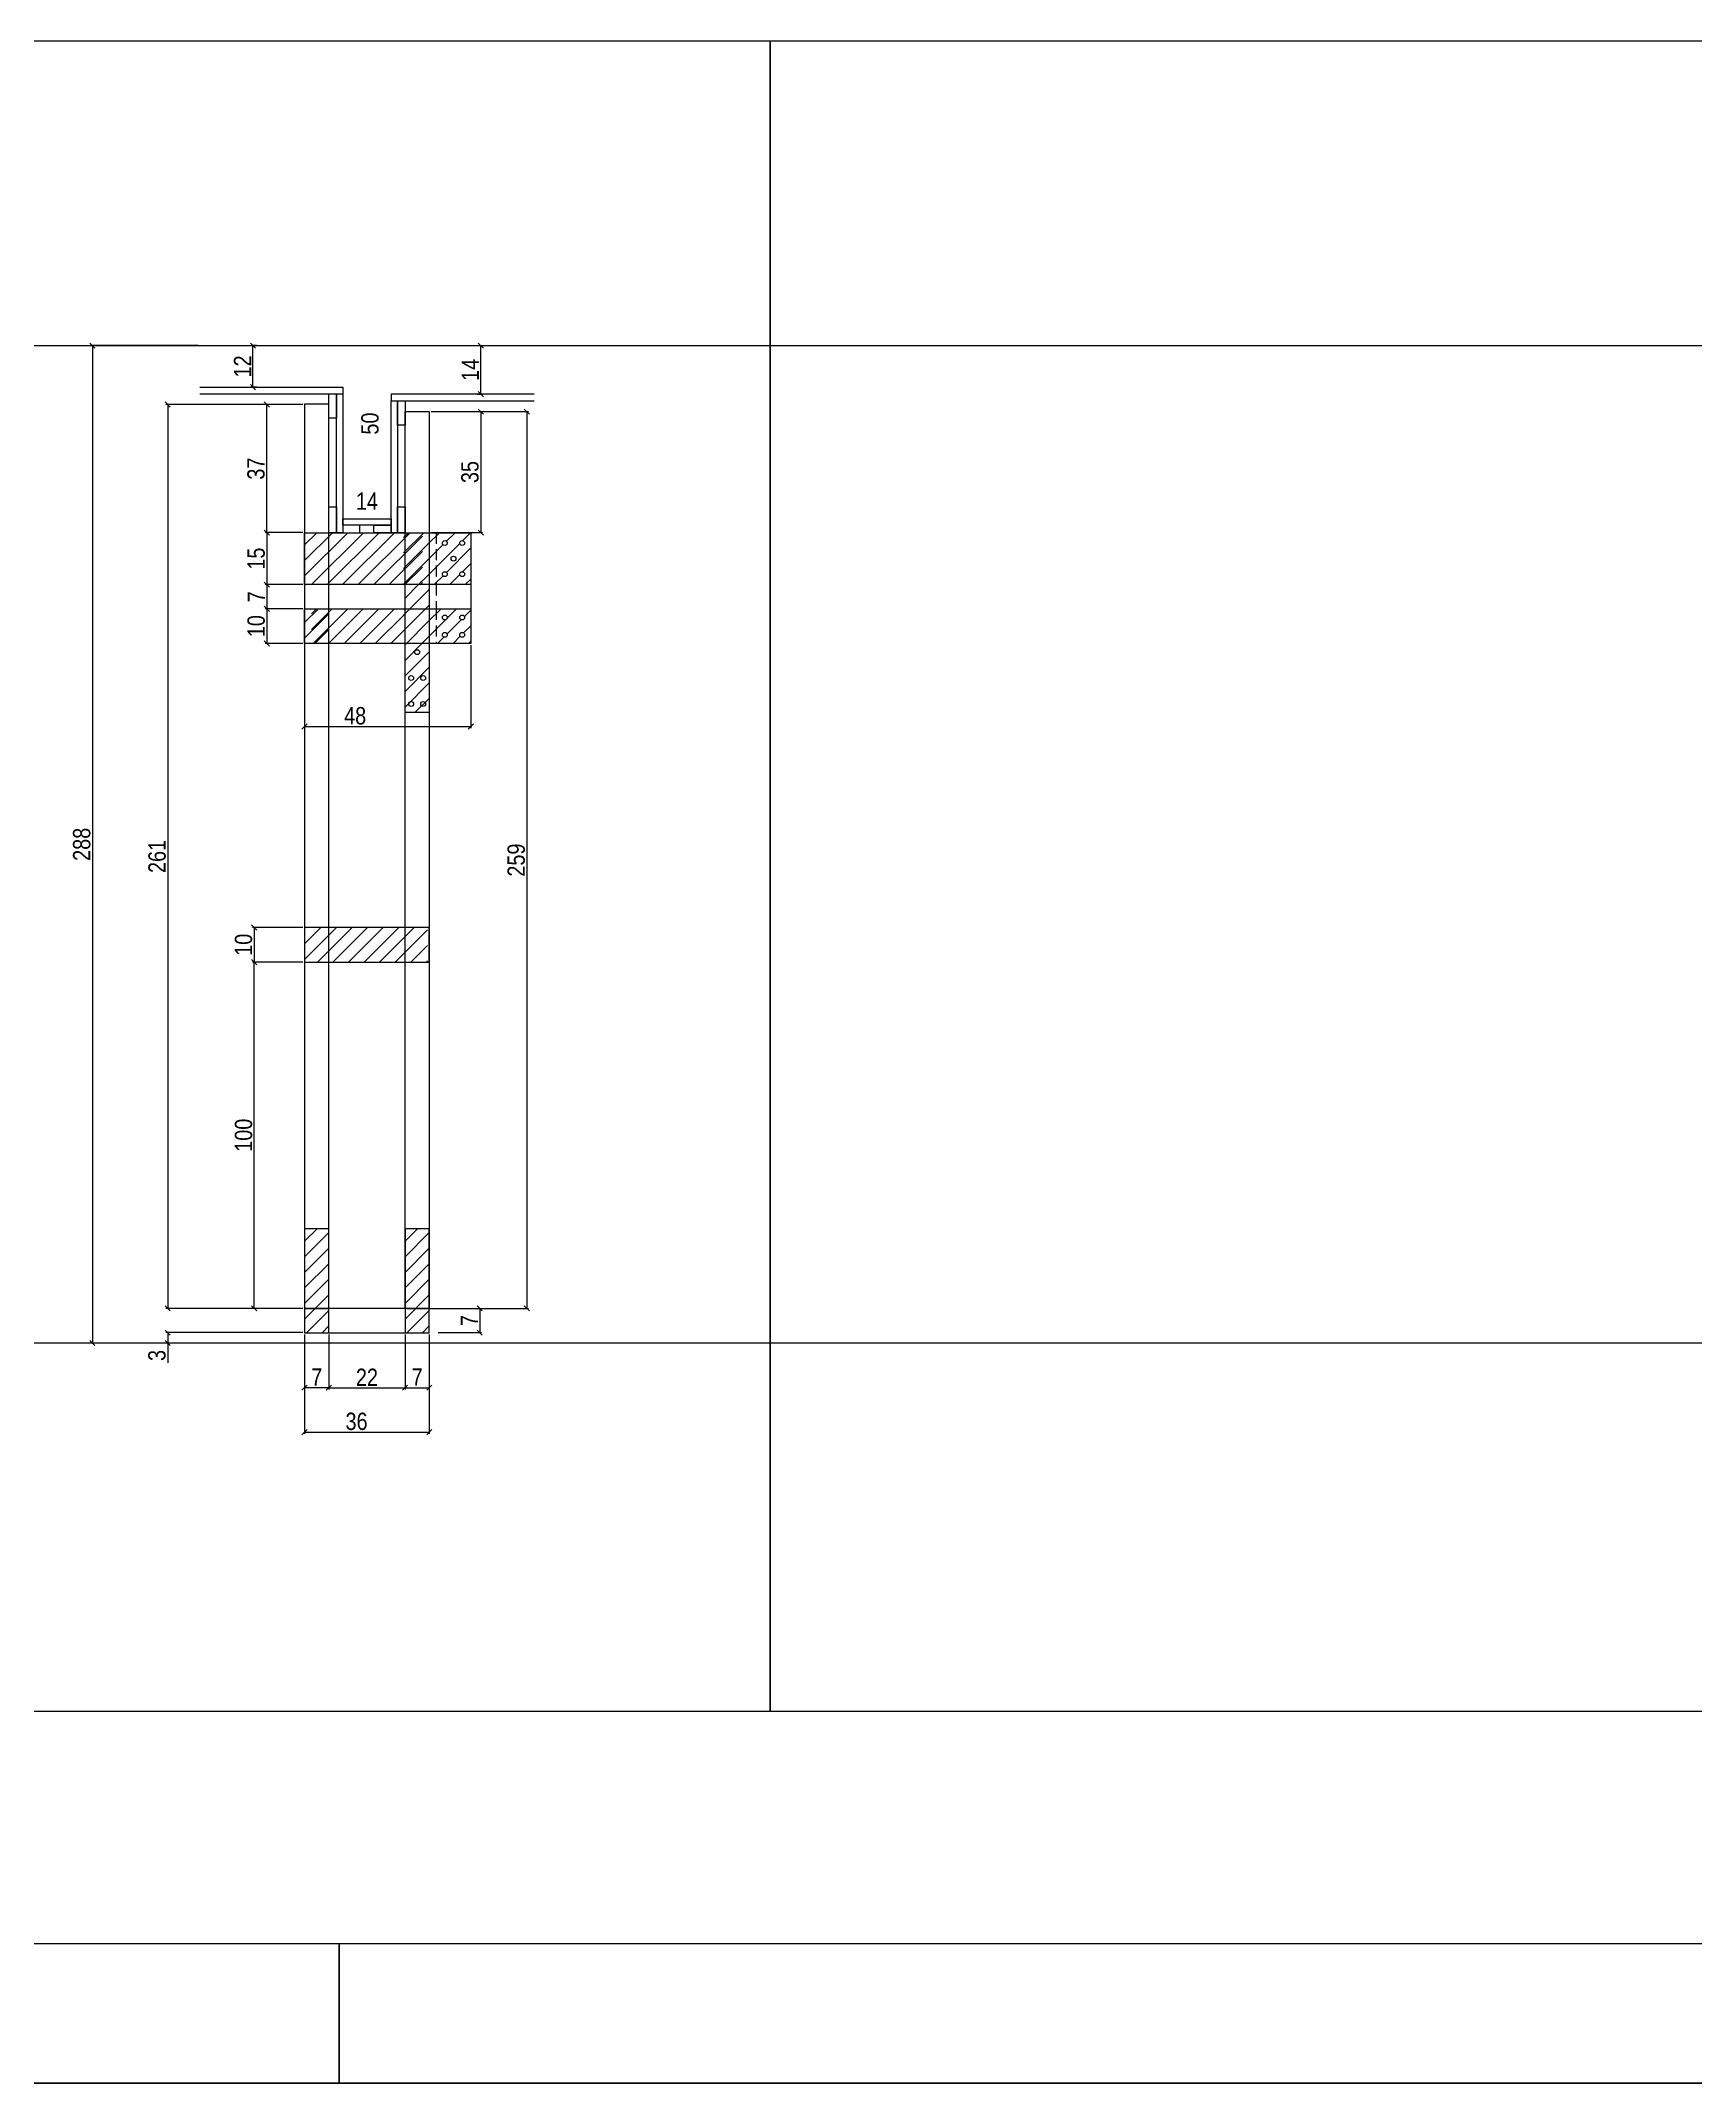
# Model space of a CAD drawing. Extents: x 17311 to 161354, y 153625 to 213544.
# Drawn here: x 19826 to 20781, y 205100 to 206280 of the extents above; entities that cross this region are included whole.
import ezdxf

# ---------------------------------------------------------------- set-up
doc = ezdxf.new("R2010")
doc.units = 0
doc.linetypes.add('DASHED2', pattern=[9.525, 6.35, -3.175])
doc.layers.get('0').update_dxf_attribs({"linetype": 'CONTINUOUS'})
doc.layers.get('DEFPOINTS').update_dxf_attribs({"linetype": 'CONTINUOUS'})
for name, color, linetype in [('8', 111, 'CONTINUOUS'), ('COTA', 241, 'CONTINUOUS'), ('detalhes', 4, 'CONTINUOUS'), ('Painéis', 200, 'CONTINUOUS'), ('SARR_2.2x10', 60, 'CONTINUOUS'), ('SARR_7x7', 40, 'CONTINUOUS'), ('TIRAS REESCORAMENTO', 252, 'CONTINUOUS'), ('VIGAS', 3, 'CONTINUOUS')]:
    doc.layers.add(name, color=color, linetype=linetype)
doc.layers.add('FOLHA', color=255, linetype='CONTINUOUS', lineweight=40)
doc.styles.add('COTA TECNICA 2X', font='techl___.ttf', dxfattribs={"height": 10})
doc.dimstyles.new('SECAO', dxfattribs={"dimscale": 0.333333, "dimtxt": 5, "dimasz": 9, "dimexe": 3, "dimexo": 3, "dimgap": 3, "dimtad": 1, "dimdec": 1, "dimlfac": 0.5, "dimzin": 12, "dimdsep": 46, "dimtxsty": 'COTA TECNICA 2X', "dimblk1": 'OBLIQUE', "dimblk2": 'OBLIQUE', "dimsah": 1, "dimcen": 0.9, "dimclrd": 4, "dimclre": 4, "dimclrt": 240, "dimadec": 1, "dimazin": 3, "dimtfac": 1, "dimtdec": 1, "dimtmove": 0, "dimatfit": 3, "dimfxl": 1, "dimtolj": 1, "dimtzin": 12, "dimarcsym": 0})
pattern_1 = [(45, (-6159.104, 8454.976), (-4.49012806, 4.49012806), [])]
pattern_2 = [(45, (-6149.104, 8454.976), (-4.49012806, 4.49012806), [])]

# ---------------------------------------------------------------- blocks, each defined once
blk = doc.blocks.new('_Oblique')
at = {"color": 0, "linetype": 'ByBlock', "lineweight": -2}
blk.add_line((-0.5, -0.5), (0.5, 0.5), dxfattribs=at)
blk = doc.blocks.new('*D3521')
at = {"layer": 'DEFPOINTS', "color": 0, "transparency": 16777216}
for p in [(19978.5, 206069.8), (19899.5, 205547.8), (19978.5, 205547.8)]:
    blk.add_point(p, dxfattribs=at)
at = {"layer": 'detalhes', "color": 4, "lineweight": -2, "transparency": 16777216}
for p, q in [((19977.5, 206069.8), (19898.5, 206069.8)), ((19899.5, 206069.8), (19899.5, 205547.8)), ((19977.5, 205547.8), (19898.5, 205547.8))]:
    blk.add_line(p, q, dxfattribs=at)
at = {"layer": 'detalhes', "color": 4, "lineweight": -2, "transparency": 16777216, "xscale": 3, "yscale": 3, "zscale": 3}
for p, rotation in [((19899.5, 206069.8), 90), ((19899.5, 205547.8), 270)]:
    blk.add_blockref('_Oblique', p, dxfattribs=dict(at, rotation=rotation))
at = {"layer": 'detalhes', "color": 240, "transparency": 16777216, "insert": (19893.4, 205808.8), "char_height": 10, "attachment_point": 5, "rotation": 90, "style": 'COTA TECNICA 2X'}
blk.add_mtext('\\A1;261', dxfattribs=at)
blk = doc.blocks.new('*D3522')
at = {"layer": 'DEFPOINTS', "color": 0, "transparency": 16777216}
for p in [(19978.5, 205533.8), (20050.5, 205533.8), (20050.5, 205476.3)]:
    blk.add_point(p, dxfattribs=at)
at = {"layer": 'detalhes', "color": 4, "lineweight": -2, "transparency": 16777216}
for p, q in [((19978.5, 205532.8), (19978.5, 205475.3)), ((20050.5, 205532.8), (20050.5, 205475.3)), ((19978.5, 205476.3), (20050.5, 205476.3))]:
    blk.add_line(p, q, dxfattribs=at)
at = {"layer": 'detalhes', "color": 4, "lineweight": -2, "transparency": 16777216, "xscale": 3, "yscale": 3, "zscale": 3, "rotation": 180}
blk.add_blockref('_Oblique', (19978.5, 205476.3), dxfattribs=at)
at = {"layer": 'detalhes', "color": 4, "lineweight": -2, "transparency": 16777216, "xscale": 3, "yscale": 3, "zscale": 3}
blk.add_blockref('_Oblique', (20050.5, 205476.3), dxfattribs=at)
at = {"layer": 'detalhes', "color": 240, "transparency": 16777216, "insert": (20008.5, 205482.5), "char_height": 10, "attachment_point": 5, "style": 'COTA TECNICA 2X'}
blk.add_mtext('\\A1;36', dxfattribs=at)
blk = doc.blocks.new('*D3523')
at = {"layer": 'DEFPOINTS', "color": 0, "transparency": 16777216}
for p in [(19992.5, 205533.8), (20036.5, 205533.8), (20036.5, 205502)]:
    blk.add_point(p, dxfattribs=at)
at = {"layer": 'detalhes', "color": 4, "lineweight": -2, "transparency": 16777216}
for p, q in [((19992.5, 205532.8), (19992.5, 205501)), ((20036.5, 205532.8), (20036.5, 205501)), ((19992.5, 205502), (20036.5, 205502))]:
    blk.add_line(p, q, dxfattribs=at)
at = {"layer": 'detalhes', "color": 4, "lineweight": -2, "transparency": 16777216, "xscale": 3, "yscale": 3, "zscale": 3, "rotation": 180}
blk.add_blockref('_Oblique', (19992.5, 205502), dxfattribs=at)
at = {"layer": 'detalhes', "color": 4, "lineweight": -2, "transparency": 16777216, "xscale": 3, "yscale": 3, "zscale": 3}
blk.add_blockref('_Oblique', (20036.5, 205502), dxfattribs=at)
at = {"layer": 'detalhes', "color": 240, "transparency": 16777216, "insert": (20014.5, 205508), "char_height": 10, "attachment_point": 5, "style": 'COTA TECNICA 2X'}
blk.add_mtext('\\A1;22', dxfattribs=at)
blk = doc.blocks.new('*D3524')
at = {"layer": 'DEFPOINTS', "color": 0, "transparency": 16777216}
for p in [(20036.5, 205502), (20050.5, 205502), (20050.5, 205502)]:
    blk.add_point(p, dxfattribs=at)
at = {"layer": 'detalhes', "color": 4, "lineweight": -2, "transparency": 16777216}
blk.add_line((20036.5, 205502), (20050.5, 205502), dxfattribs=at)
at = {"layer": 'detalhes', "color": 4, "lineweight": -2, "transparency": 16777216, "xscale": 3, "yscale": 3, "zscale": 3, "rotation": 180}
blk.add_blockref('_Oblique', (20036.5, 205502), dxfattribs=at)
at = {"layer": 'detalhes', "color": 4, "lineweight": -2, "transparency": 16777216, "xscale": 3, "yscale": 3, "zscale": 3}
blk.add_blockref('_Oblique', (20050.5, 205502), dxfattribs=at)
at = {"layer": 'detalhes', "color": 240, "transparency": 16777216, "insert": (20043.5, 205508.1), "char_height": 10, "attachment_point": 5, "style": 'COTA TECNICA 2X'}
blk.add_mtext('\\A1;7', dxfattribs=at)
blk = doc.blocks.new('*D3525')
at = {"layer": 'DEFPOINTS', "color": 0, "transparency": 16777216}
for p in [(19978.5, 205502), (19978.5, 205502), (19992.5, 205502)]:
    blk.add_point(p, dxfattribs=at)
at = {"layer": 'detalhes', "color": 4, "lineweight": -2, "transparency": 16777216}
blk.add_line((19992.5, 205502), (19978.5, 205502), dxfattribs=at)
at = {"layer": 'detalhes', "color": 4, "lineweight": -2, "transparency": 16777216, "xscale": 3, "yscale": 3, "zscale": 3, "rotation": 180}
blk.add_blockref('_Oblique', (19978.5, 205502), dxfattribs=at)
at = {"layer": 'detalhes', "color": 4, "lineweight": -2, "transparency": 16777216, "xscale": 3, "yscale": 3, "zscale": 3}
blk.add_blockref('_Oblique', (19992.5, 205502), dxfattribs=at)
at = {"layer": 'detalhes', "color": 240, "transparency": 16777216, "insert": (19985.5, 205508.1), "char_height": 10, "attachment_point": 5, "style": 'COTA TECNICA 2X'}
blk.add_mtext('\\A1;7', dxfattribs=at)
blk = doc.blocks.new('*D3526')
at = {"layer": 'DEFPOINTS', "color": 0, "transparency": 16777216}
for p in [(19978.5, 205767.8), (19949.4, 205747.8), (19978.5, 205747.8)]:
    blk.add_point(p, dxfattribs=at)
at = {"layer": 'detalhes', "color": 4, "lineweight": -2, "transparency": 16777216}
for p, q in [((19977.5, 205767.8), (19948.4, 205767.8)), ((19949.4, 205767.8), (19949.4, 205747.8)), ((19977.5, 205747.8), (19948.4, 205747.8))]:
    blk.add_line(p, q, dxfattribs=at)
at = {"layer": 'detalhes', "color": 4, "lineweight": -2, "transparency": 16777216, "xscale": 3, "yscale": 3, "zscale": 3}
for p, rotation in [((19949.4, 205767.8), 90), ((19949.4, 205747.8), 270)]:
    blk.add_blockref('_Oblique', p, dxfattribs=dict(at, rotation=rotation))
at = {"layer": 'detalhes', "color": 240, "transparency": 16777216, "insert": (19943.3, 205757.8), "char_height": 10, "attachment_point": 5, "rotation": 90, "style": 'COTA TECNICA 2X'}
blk.add_mtext('\\A1;10', dxfattribs=at)
blk = doc.blocks.new('*D3527')
at = {"layer": 'DEFPOINTS', "color": 0, "transparency": 16777216}
for p in [(19956.7, 206069.8), (19978.5, 206069.8), (19978.5, 205995.8)]:
    blk.add_point(p, dxfattribs=at)
at = {"layer": 'detalhes', "color": 4, "lineweight": -2, "transparency": 16777216}
for p, q in [((19977.5, 206069.8), (19955.7, 206069.8)), ((19956.7, 205995.8), (19956.7, 206069.8)), ((19977.5, 205995.8), (19955.7, 205995.8))]:
    blk.add_line(p, q, dxfattribs=at)
at = {"layer": 'detalhes', "color": 4, "lineweight": -2, "transparency": 16777216, "xscale": 3, "yscale": 3, "zscale": 3}
for p, rotation in [((19956.7, 206069.8), 90), ((19956.7, 205995.8), 270)]:
    blk.add_blockref('_Oblique', p, dxfattribs=dict(at, rotation=rotation))
at = {"layer": 'detalhes', "color": 240, "transparency": 16777216, "insert": (19950.5, 206032.8), "char_height": 10, "attachment_point": 5, "rotation": 90, "style": 'COTA TECNICA 2X'}
blk.add_mtext('\\A1;37', dxfattribs=at)
blk = doc.blocks.new('*D3528')
at = {"layer": 'DEFPOINTS', "color": 0, "transparency": 16777216}
for p in [(20050.5, 206065.7), (20050.5, 205995.8), (20080.3, 205995.8)]:
    blk.add_point(p, dxfattribs=at)
at = {"layer": 'detalhes', "color": 4, "lineweight": -2, "transparency": 16777216}
for p, q in [((20051.5, 206065.7), (20081.3, 206065.7)), ((20080.3, 206065.7), (20080.3, 205995.8)), ((20051.5, 205995.8), (20081.3, 205995.8))]:
    blk.add_line(p, q, dxfattribs=at)
at = {"layer": 'detalhes', "color": 4, "lineweight": -2, "transparency": 16777216, "xscale": 3, "yscale": 3, "zscale": 3}
for p, rotation in [((20080.3, 206065.7), 90), ((20080.3, 205995.8), 270)]:
    blk.add_blockref('_Oblique', p, dxfattribs=dict(at, rotation=rotation))
at = {"layer": 'detalhes', "color": 240, "transparency": 16777216, "insert": (20074, 206030.8), "char_height": 10, "attachment_point": 5, "rotation": 90, "style": 'COTA TECNICA 2X'}
blk.add_mtext('\\A1;35', dxfattribs=at)
blk = doc.blocks.new('*D3529')
at = {"layer": 'DEFPOINTS', "color": 0, "transparency": 16777216}
for p in [(19918, 206103.8), (19856, 205527.8), (19978.5, 205527.8)]:
    blk.add_point(p, dxfattribs=at)
at = {"layer": 'detalhes', "color": 4, "lineweight": -2, "transparency": 16777216}
for p, q in [((19917, 206103.8), (19855, 206103.8)), ((19856, 206103.8), (19856, 205527.8)), ((19977.5, 205527.8), (19855, 205527.8))]:
    blk.add_line(p, q, dxfattribs=at)
at = {"layer": 'detalhes', "color": 4, "lineweight": -2, "transparency": 16777216, "xscale": 3, "yscale": 3, "zscale": 3}
for p, rotation in [((19856, 206103.8), 90), ((19856, 205527.8), 270)]:
    blk.add_blockref('_Oblique', p, dxfattribs=dict(at, rotation=rotation))
at = {"layer": 'detalhes', "color": 240, "transparency": 16777216, "insert": (19849.9, 205815.8), "char_height": 10, "attachment_point": 5, "rotation": 90, "style": 'COTA TECNICA 2X'}
blk.add_mtext('\\A1;288', dxfattribs=at)
blk = doc.blocks.new('*D3530')
at = {"layer": 'DEFPOINTS', "color": 0, "transparency": 16777216}
for p in [(19899.5, 205527.8), (19978.5, 205533.8), (19978.5, 205527.8)]:
    blk.add_point(p, dxfattribs=at)
at = {"layer": 'detalhes', "color": 4, "lineweight": -2, "transparency": 16777216}
for p, q in [((19977.5, 205533.8), (19898.5, 205533.8)), ((19977.5, 205527.8), (19898.5, 205527.8)), ((19899.5, 205533.8), (19899.5, 205527.8)), ((19899.5, 205527.8), (19899.5, 205516.4))]:
    blk.add_line(p, q, dxfattribs=at)
at = {"layer": 'detalhes', "color": 4, "lineweight": -2, "transparency": 16777216, "xscale": 3, "yscale": 3, "zscale": 3}
for p, rotation in [((19899.5, 205533.8), 90), ((19899.5, 205527.8), 270)]:
    blk.add_blockref('_Oblique', p, dxfattribs=dict(at, rotation=rotation))
at = {"layer": 'detalhes', "color": 240, "transparency": 16777216, "insert": (19893.3, 205520.6), "char_height": 10, "attachment_point": 5, "rotation": 90, "style": 'COTA TECNICA 2X'}
blk.add_mtext('\\A1;3', dxfattribs=at)
blk = doc.blocks.new('*D3531')
at = {"layer": 'DEFPOINTS', "color": 0, "transparency": 16777216}
for p in [(20015.5, 206103.8), (20022.4, 206103.8), (20015.5, 206003.8)]:
    blk.add_point(p, dxfattribs=at)
at = {"layer": 'detalhes', "color": 240, "transparency": 16777216, "insert": (20016.3, 206058.8), "char_height": 10, "attachment_point": 5, "rotation": 90, "style": 'COTA TECNICA 2X'}
blk.add_mtext('\\A1;50', dxfattribs=at)
blk = doc.blocks.new('*D3532')
at = {"layer": 'DEFPOINTS', "color": 0, "transparency": 16777216}
for p in [(20000.5, 206007.9), (20028.5, 206007.9), (20028.5, 206007.9)]:
    blk.add_point(p, dxfattribs=at)
at = {"layer": 'detalhes', "color": 240, "transparency": 16777216, "insert": (20014.5, 206014), "char_height": 10, "attachment_point": 5, "style": 'COTA TECNICA 2X'}
blk.add_mtext('\\A1;14', dxfattribs=at)
blk = doc.blocks.new('*D3533')
at = {"layer": 'DEFPOINTS', "color": 0, "transparency": 16777216}
for p in [(19949.4, 205747.8), (19978.5, 205747.8), (19977.5, 205547.8)]:
    blk.add_point(p, dxfattribs=at)
at = {"layer": 'detalhes', "color": 4, "lineweight": -2, "transparency": 16777216}
for p, q in [((19977.5, 205747.8), (19948.4, 205747.8)), ((19949.4, 205547.8), (19949.4, 205747.8)), ((19976.5, 205547.8), (19948.4, 205547.8))]:
    blk.add_line(p, q, dxfattribs=at)
at = {"layer": 'detalhes', "color": 4, "lineweight": -2, "transparency": 16777216, "xscale": 3, "yscale": 3, "zscale": 3}
for p, rotation in [((19949.4, 205747.8), 90), ((19949.4, 205547.8), 270)]:
    blk.add_blockref('_Oblique', p, dxfattribs=dict(at, rotation=rotation))
at = {"layer": 'detalhes', "color": 240, "transparency": 16777216, "insert": (19943.3, 205647.8), "char_height": 10, "attachment_point": 5, "rotation": 90, "style": 'COTA TECNICA 2X'}
blk.add_mtext('\\A1;100', dxfattribs=at)
blk = doc.blocks.new('*D3534')
at = {"layer": 'DEFPOINTS', "color": 0, "transparency": 16777216}
for p in [(19978.5, 205955.8), (20074.5, 205931.8), (20074.5, 205883.9)]:
    blk.add_point(p, dxfattribs=at)
at = {"layer": 'detalhes', "color": 4, "lineweight": -2, "transparency": 16777216}
for p, q in [((19978.5, 205954.8), (19978.5, 205882.9)), ((20074.5, 205930.8), (20074.5, 205882.9)), ((19978.5, 205883.9), (20074.5, 205883.9))]:
    blk.add_line(p, q, dxfattribs=at)
at = {"layer": 'detalhes', "color": 4, "lineweight": -2, "transparency": 16777216, "xscale": 3, "yscale": 3, "zscale": 3, "rotation": 180}
blk.add_blockref('_Oblique', (19978.5, 205883.9), dxfattribs=at)
at = {"layer": 'detalhes', "color": 4, "lineweight": -2, "transparency": 16777216, "xscale": 3, "yscale": 3, "zscale": 3}
blk.add_blockref('_Oblique', (20074.5, 205883.9), dxfattribs=at)
at = {"layer": 'detalhes', "color": 240, "transparency": 16777216, "insert": (20007.7, 205890), "char_height": 10, "attachment_point": 5, "style": 'COTA TECNICA 2X'}
blk.add_mtext('\\A1;48', dxfattribs=at)
blk = doc.blocks.new('*D3535')
at = {"layer": 'DEFPOINTS', "color": 0, "transparency": 16777216}
for p in [(20077.1, 206103.8), (20080.3, 206103.8), (20077.1, 206075.8)]:
    blk.add_point(p, dxfattribs=at)
at = {"layer": 'detalhes', "color": 4, "lineweight": -2, "transparency": 16777216}
for p, q in [((20078.1, 206103.8), (20081.3, 206103.8)), ((20080.3, 206075.8), (20080.3, 206103.8)), ((20078.1, 206075.8), (20081.3, 206075.8))]:
    blk.add_line(p, q, dxfattribs=at)
at = {"layer": 'detalhes', "color": 4, "lineweight": -2, "transparency": 16777216, "xscale": 3, "yscale": 3, "zscale": 3}
for p, rotation in [((20080.3, 206103.8), 90), ((20080.3, 206075.8), 270)]:
    blk.add_blockref('_Oblique', p, dxfattribs=dict(at, rotation=rotation))
at = {"layer": 'detalhes', "color": 240, "transparency": 16777216, "insert": (20074.2, 206089.8), "char_height": 10, "attachment_point": 5, "rotation": 90, "style": 'COTA TECNICA 2X'}
blk.add_mtext('\\A1;14', dxfattribs=at)
blk = doc.blocks.new('*D3536')
at = {"layer": 'DEFPOINTS', "color": 0, "transparency": 16777216}
for p in [(20051.5, 206065.7), (20051.5, 205547.8), (20106.8, 205547.8)]:
    blk.add_point(p, dxfattribs=at)
at = {"layer": 'detalhes', "color": 4, "lineweight": -2, "transparency": 16777216}
for p, q in [((20052.5, 206065.7), (20107.8, 206065.7)), ((20106.8, 206065.7), (20106.8, 205547.8)), ((20052.5, 205547.8), (20107.8, 205547.8))]:
    blk.add_line(p, q, dxfattribs=at)
at = {"layer": 'detalhes', "color": 4, "lineweight": -2, "transparency": 16777216, "xscale": 3, "yscale": 3, "zscale": 3}
for p, rotation in [((20106.8, 206065.7), 90), ((20106.8, 205547.8), 270)]:
    blk.add_blockref('_Oblique', p, dxfattribs=dict(at, rotation=rotation))
at = {"layer": 'detalhes', "color": 240, "transparency": 16777216, "insert": (20100.7, 205806.7), "char_height": 10, "attachment_point": 5, "rotation": 90, "style": 'COTA TECNICA 2X'}
blk.add_mtext('\\A1;259', dxfattribs=at)
blk = doc.blocks.new('*D3537')
at = {"layer": 'DEFPOINTS', "color": 0, "transparency": 16777216}
for p in [(20036.5, 205547.8), (20054.6, 205533.8), (20079.6, 205533.8)]:
    blk.add_point(p, dxfattribs=at)
at = {"layer": 'detalhes', "color": 4, "lineweight": -2, "transparency": 16777216}
for p, q in [((20037.5, 205547.8), (20080.6, 205547.8)), ((20079.6, 205547.8), (20079.6, 205533.8)), ((20055.6, 205533.8), (20080.6, 205533.8))]:
    blk.add_line(p, q, dxfattribs=at)
at = {"layer": 'detalhes', "color": 4, "lineweight": -2, "transparency": 16777216, "xscale": 3, "yscale": 3, "zscale": 3}
for p, rotation in [((20079.6, 205547.8), 90), ((20079.6, 205533.8), 270)]:
    blk.add_blockref('_Oblique', p, dxfattribs=dict(at, rotation=rotation))
at = {"layer": 'detalhes', "color": 240, "transparency": 16777216, "insert": (20073.6, 205540.8), "char_height": 10, "attachment_point": 5, "rotation": 90, "style": 'COTA TECNICA 2X'}
blk.add_mtext('\\A1;7', dxfattribs=at)
blk = doc.blocks.new('*D3538')
at = {"layer": 'DEFPOINTS', "color": 0, "transparency": 16777216}
for p in [(19978.5, 205995.8), (19956.7, 205965.8), (19978.5, 205965.8)]:
    blk.add_point(p, dxfattribs=at)
at = {"layer": 'detalhes', "color": 4, "lineweight": -2, "transparency": 16777216}
for p, q in [((19977.5, 205995.8), (19955.7, 205995.8)), ((19956.7, 205995.8), (19956.7, 205965.8)), ((19977.5, 205965.8), (19955.7, 205965.8))]:
    blk.add_line(p, q, dxfattribs=at)
at = {"layer": 'detalhes', "color": 4, "lineweight": -2, "transparency": 16777216, "xscale": 3, "yscale": 3, "zscale": 3}
for p, rotation in [((19956.7, 205995.8), 90), ((19956.7, 205965.8), 270)]:
    blk.add_blockref('_Oblique', p, dxfattribs=dict(at, rotation=rotation))
at = {"layer": 'detalhes', "color": 240, "transparency": 16777216, "insert": (19950.6, 205980.8), "char_height": 10, "attachment_point": 5, "rotation": 90, "style": 'COTA TECNICA 2X'}
blk.add_mtext('\\A1;15', dxfattribs=at)
blk = doc.blocks.new('*D3539')
at = {"layer": 'DEFPOINTS', "color": 0, "transparency": 16777216}
for p in [(19978.5, 205951.8), (19956.7, 205931.8), (19978.5, 205931.8)]:
    blk.add_point(p, dxfattribs=at)
at = {"layer": 'detalhes', "color": 4, "lineweight": -2, "transparency": 16777216}
for p, q in [((19977.5, 205951.8), (19955.7, 205951.8)), ((19956.7, 205951.8), (19956.7, 205931.8)), ((19977.5, 205931.8), (19955.7, 205931.8))]:
    blk.add_line(p, q, dxfattribs=at)
at = {"layer": 'detalhes', "color": 4, "lineweight": -2, "transparency": 16777216, "xscale": 3, "yscale": 3, "zscale": 3}
for p, rotation in [((19956.7, 205951.8), 90), ((19956.7, 205931.8), 270)]:
    blk.add_blockref('_Oblique', p, dxfattribs=dict(at, rotation=rotation))
at = {"layer": 'detalhes', "color": 240, "transparency": 16777216, "insert": (19950.6, 205941.8), "char_height": 10, "attachment_point": 5, "rotation": 90, "style": 'COTA TECNICA 2X'}
blk.add_mtext('\\A1;10', dxfattribs=at)
blk = doc.blocks.new('*D3540')
at = {"layer": 'DEFPOINTS', "color": 0, "transparency": 16777216}
for p in [(19978.5, 205965.8), (19956.7, 205951.8), (19978.5, 205951.8)]:
    blk.add_point(p, dxfattribs=at)
at = {"layer": 'detalhes', "color": 4, "lineweight": -2, "transparency": 16777216}
for p, q in [((19977.5, 205965.8), (19955.7, 205965.8)), ((19956.7, 205965.8), (19956.7, 205951.8)), ((19977.5, 205951.8), (19955.7, 205951.8))]:
    blk.add_line(p, q, dxfattribs=at)
at = {"layer": 'detalhes', "color": 4, "lineweight": -2, "transparency": 16777216, "xscale": 3, "yscale": 3, "zscale": 3}
for p, rotation in [((19956.7, 205965.8), 90), ((19956.7, 205951.8), 270)]:
    blk.add_blockref('_Oblique', p, dxfattribs=dict(at, rotation=rotation))
at = {"layer": 'detalhes', "color": 240, "transparency": 16777216, "insert": (19950.7, 205958.8), "char_height": 10, "attachment_point": 5, "rotation": 90, "style": 'COTA TECNICA 2X'}
blk.add_mtext('\\A1;7', dxfattribs=at)
blk = doc.blocks.new('*D3541')
at = {"layer": 'DEFPOINTS', "color": 0, "transparency": 16777216}
for p in [(19948.7, 206103.8), (19951.9, 206103.8), (19951.9, 206079.8)]:
    blk.add_point(p, dxfattribs=at)
at = {"layer": 'detalhes', "color": 4, "lineweight": -2, "transparency": 16777216}
for p, q in [((19950.9, 206103.8), (19947.7, 206103.8)), ((19948.7, 206079.8), (19948.7, 206103.8)), ((19950.9, 206079.8), (19947.7, 206079.8))]:
    blk.add_line(p, q, dxfattribs=at)
at = {"layer": 'detalhes', "color": 4, "lineweight": -2, "transparency": 16777216, "xscale": 3, "yscale": 3, "zscale": 3}
for p, rotation in [((19948.7, 206103.8), 90), ((19948.7, 206079.8), 270)]:
    blk.add_blockref('_Oblique', p, dxfattribs=dict(at, rotation=rotation))
at = {"layer": 'detalhes', "color": 240, "transparency": 16777216, "insert": (19942.7, 206091.8), "char_height": 10, "attachment_point": 5, "rotation": 90, "style": 'COTA TECNICA 2X'}
blk.add_mtext('\\A1;12', dxfattribs=at)

msp = doc.modelspace()

# ---------------------------------------------------------------- hatches: boundary and pattern name
at = {"layer": 'COTA'}
h = msp.add_hatch(dxfattribs=at)
h.set_pattern_fill('ANSI31', color=256, scale=2, style=0)
h.set_pattern_definition(pattern_2)
h.paths.add_polyline_path([(20046.5, 205995.79), (19978.5, 205995.79), (19978.5, 205965.79), (20046.5, 205965.79)])
h = msp.add_hatch(dxfattribs=at)
h.set_pattern_fill('ANSI31', color=256, scale=2, style=0)
h.set_pattern_definition(pattern_1)
h.paths.add_polyline_path([(20049.7, 205995.79), (20035.7, 205995.79), (20035.7, 205965.79), (20049.7, 205965.79)])
h = msp.add_hatch(dxfattribs=at)
h.set_pattern_fill('ANSI31', color=256, scale=2, style=0)
h.set_pattern_definition(pattern_1)
h.paths.add_polyline_path([(20074.5, 205995.79), (20049.7, 205995.79), (20049.7, 205965.79), (20074.5, 205965.79)])
h.paths.add_polyline_path([(20060.9, 205971.79, -1), (20058.1, 205971.79, -1)], flags=16)
h.paths.add_polyline_path([(20063.1, 205980.79, -1), (20065.9, 205980.79, -1)], flags=16)
h.paths.add_polyline_path([(20058.1, 205989.79, -1), (20060.9, 205989.79, -1)], flags=16)
h.paths.add_polyline_path([(20070.9, 205971.79, -1), (20068.1, 205971.79, -1)], flags=16)
h.paths.add_polyline_path([(20068.1, 205989.79, -1), (20070.9, 205989.79, -1)], flags=16)
h = msp.add_hatch(dxfattribs=at)
h.set_pattern_fill('ANSI31', color=256, scale=2, style=0)
h.set_pattern_definition(pattern_1)
h.paths.add_polyline_path([(20036.5, 205965.79), (20036.5, 205951.79), (20050.5, 205951.79), (20050.5, 205965.79)])
h = msp.add_hatch(dxfattribs=at)
h.set_pattern_fill('ANSI31', color=256, scale=2, style=0)
h.set_pattern_definition(pattern_2)
h.paths.add_polyline_path([(19992.5, 205951.79), (19978.5, 205951.79), (19978.5, 205931.79), (19992.5, 205931.79)])
h = msp.add_hatch(dxfattribs=at)
h.set_pattern_fill('ANSI31', color=256, scale=2, style=0)
h.set_pattern_definition(pattern_1)
h.paths.add_polyline_path([(20036.5, 205951.79), (19982.5, 205951.79), (19982.5, 205931.79), (20036.5, 205931.79)])
h = msp.add_hatch(dxfattribs=at)
h.set_pattern_fill('ANSI31', color=256, scale=2, style=0)
h.set_pattern_definition(pattern_1)
h.paths.add_polyline_path([(20049.7, 205951.79), (20035.7, 205951.79), (20035.7, 205931.79), (20049.7, 205931.79)])
h = msp.add_hatch(dxfattribs=at)
h.set_pattern_fill('ANSI31', color=256, scale=2, style=0)
h.set_pattern_definition(pattern_1)
h.paths.add_polyline_path([(20074.5, 205951.79), (20049.7, 205951.79), (20049.7, 205931.79), (20074.5, 205931.79)])
h.paths.add_polyline_path([(20058.1, 205946.79, -1), (20060.9, 205946.79, -1)], flags=16)
h.paths.add_polyline_path([(20060.9, 205936.79, -1), (20058.1, 205936.79, -1)], flags=16)
h.paths.add_polyline_path([(20068.1, 205946.79, -1), (20070.9, 205946.79, -1)], flags=16)
h.paths.add_polyline_path([(20070.9, 205936.79, -1), (20068.1, 205936.79, -1)], flags=16)
h = msp.add_hatch(dxfattribs=at)
h.set_pattern_fill('ANSI31', color=256, scale=2, style=0)
h.set_pattern_definition(pattern_1)
h.paths.add_polyline_path([(20036.5, 205891.85), (20050.5, 205891.85), (20050.5, 205931.79), (20036.5, 205931.79)])
h = msp.add_hatch(dxfattribs=at)
h.set_pattern_fill('ANSI31', color=256, scale=2, style=0)
h.set_pattern_definition([(45, (-6159.104, 8474.976), (-4.49012806, 4.49012806), [])])
h.paths.add_polyline_path([(20049.5, 205767.77), (19978.5, 205767.77), (19978.5, 205747.77), (20049.5, 205747.77)])
h = msp.add_hatch(dxfattribs=at)
h.set_pattern_fill('ANSI31', color=256, scale=2, style=0)
h.set_pattern_definition([(45, (134.281, 199724.561), (-4.490128, 4.490128), [])])
h.paths.add_polyline_path([(19978.5, 205533.75), (19992.5, 205533.75), (19992.5, 205593.75), (19978.5, 205593.75)])
h = msp.add_hatch(dxfattribs=at)
h.set_pattern_fill('ANSI31', color=256, scale=2, style=0)
h.set_pattern_definition([(45, (192.281, 199724.561), (-4.490128, 4.490128), [])])
h.paths.add_polyline_path([(20036.5, 205533.75), (20050.5, 205533.75), (20050.5, 205593.75), (20036.5, 205593.75)])

# ---------------------------------------------------------------- linework, layer by layer
at = {"linetype": 'Continuous'}
msp.add_line((20074.5, 205965.79), (20074.5, 205951.79), dxfattribs=at)
msp.add_line((20050.5, 205891.85), (20036.5, 205891.85))
at = {"color": 30}
msp.add_line((24239.28, 205180.82), (17511.8, 205180.82), dxfattribs=at)
at = {"linetype": 'Continuous'}
msp.add_lwpolyline([(20000.5, 205533.75), (20050.5, 205533.75), (20050.5, 205547.75), (19978.5, 205547.75), (19978.5, 205533.75), (20000.5, 205533.75)], dxfattribs=at)
for centre in [(20059.5, 205989.79), (20069.5, 205989.79), (20064.5, 205980.79), (20059.5, 205971.79), (20069.5, 205971.79), (20059.5, 205946.79), (20069.5, 205946.79), (20043.5, 205926.79), (20059.5, 205936.79), (20069.5, 205936.79), (20040, 205911.82), (20047, 205911.82), (20040, 205896.85), (20047, 205896.85)]:
    msp.add_circle(centre, 1.4)
at = {"layer": '8', "color": 5, "linetype": 'Continuous'}
msp.add_lwpolyline([(20247.34, 205315.05), (19650.53, 205315.05), (19650.53, 206279.83), (20247.34, 206279.83)], close=True, dxfattribs=at)
at = {"layer": 'COTA', "linetype": 'DASHED2'}
for p, q in [((20054.5, 205995.79), (20054.5, 205965.79)), ((20054.5, 205965.79), (20054.5, 205951.79)), ((20054.5, 205951.79), (20054.5, 205931.79))]:
    msp.add_line(p, q, dxfattribs=at)
at = {"layer": 'FOLHA'}
for p, q in [((19998.39, 205100.34), (19998.39, 205180.82)), ((24319.75, 205100.34), (17310.62, 205100.34))]:
    msp.add_line(p, q, dxfattribs=at)
at = {"layer": 'Painéis'}
msp.add_lwpolyline([(19978.5, 205747.77), (20050.5, 205747.77), (20050.5, 205767.77), (19978.5, 205767.77), (19978.5, 205747.77)], dxfattribs=at)
for points in [[(19978.5, 205533.75), (19992.5, 205533.75), (19992.5, 205593.75), (19978.5, 205593.75)], [(20036.5, 205533.75), (20050.5, 205533.75), (20050.5, 205593.75), (20036.5, 205593.75)]]:
    msp.add_lwpolyline(points, close=True, dxfattribs=at)
at = {"layer": 'SARR_2.2x10', "linetype": 'Continuous'}
for points in [[(20074.5, 205965.79), (19978.5, 205965.79), (19978.5, 205995.79), (20074.5, 205995.79)], [(20074.5, 205931.79), (19978.5, 205931.79), (19978.5, 205951.79), (20074.5, 205951.79)]]:
    msp.add_lwpolyline(points, close=True, dxfattribs=at)
at = {"layer": 'SARR_7x7', "linetype": 'Continuous'}
for points in [[(19978.5, 205547.75), (19992.5, 205547.75), (19992.5, 206069.94), (19978.5, 206069.94)], [(20050.5, 205547.75), (20036.5, 205547.75), (20036.5, 206065.72), (20050.5, 206065.72)]]:
    msp.add_lwpolyline(points, close=True, dxfattribs=at)
at = {"layer": 'TIRAS REESCORAMENTO', "linetype": 'ByBlock'}
for p, q in [((22634.59, 206103.75), (17860.1, 206103.75)), ((19918.02, 206103.84), (20111.46, 206103.84)), ((20028.5, 206071.84), (20110.98, 206071.84)), ((22634.59, 205527.75), (17860.1, 205527.75))]:
    msp.add_line(p, q, dxfattribs=at)
for points in [[(19918.02, 206079.84), (20000.5, 206079.84), (20000.5, 206075.84), (19918.02, 206075.84)], [(20000.5, 205995.79), (19996.9, 205995.79), (19996.9, 206075.94), (20000.5, 206075.94), (20000.5, 205995.79)], [(20110.98, 206075.84), (20028.5, 206075.84), (20028.5, 206071.84), (20110.98, 206071.84)], [(20032.1, 205995.79), (20028.5, 205995.79), (20028.5, 206071.84), (20032.1, 206071.84), (20032.1, 205995.79)]]:
    msp.add_lwpolyline(points, dxfattribs=at)
for points in [[(19992.5, 206075.94), (19996.9, 206075.94), (19996.9, 206061.94), (19992.5, 206061.94)], [(20032.1, 206071.84), (20036.5, 206071.84), (20036.5, 206057.84), (20032.1, 206057.84)], [(19992.5, 206010.79), (19996.9, 206010.79), (19996.9, 205995.79), (19992.5, 205995.79)], [(20032.1, 206010.79), (20036.5, 206010.79), (20036.5, 205995.79), (20032.1, 205995.79)], [(20028.5, 206000.19), (20000.5, 206000.19), (20000.5, 206003.79), (20028.5, 206003.79)], [(20010.5, 205995.79), (20010.5, 206000.19), (20000.5, 206000.19), (20000.5, 205995.79)], [(20018.46, 205995.79), (20018.46, 206000.19), (20028.5, 206000.19), (20028.5, 205995.79)]]:
    msp.add_lwpolyline(points, close=True, dxfattribs=at)
at = {"layer": 'VIGAS', "color": 5}
msp.add_lwpolyline([(20844.16, 205315.05), (20247.34, 205315.05), (20247.34, 206279.83), (20844.16, 206279.83)], close=True, dxfattribs=at)

# ---------------------------------------------------------------- dimensions: what is measured, and where the dimension line sits
at = {"layer": 'detalhes', "color": 3}
for base, p1, p2, picture, middle in [((19856.04, 205527.75), (19918.02, 206103.84), (19978.5, 205527.75), '*D3529', (19849.94, 205815.8)), ((19948.75, 206103.84), (19951.9, 206079.84), (19951.9, 206103.84), '*D3541', (19942.69, 206091.84)), ((20080.25, 206103.84), (20077.1, 206075.84), (20077.1, 206103.84), '*D3535', (20074.18, 206089.84)), ((19899.54, 205547.75), (19978.5, 206069.84), (19978.5, 205547.75), '*D3521', (19893.44, 205808.79)), ((19956.73, 206069.84), (19978.5, 205995.79), (19978.5, 206069.84), '*D3527', (19950.51, 206032.82)), ((20080.25, 205995.79), (20050.5, 206065.72), (20050.5, 205995.79), '*D3528', (20074.03, 206030.76)), ((20106.79, 205547.75), (20051.5, 206065.72), (20051.5, 205547.75), '*D3536', (20100.66, 205806.74)), ((19956.73, 205965.79), (19978.5, 205995.79), (19978.5, 205965.79), '*D3538', (19950.62, 205980.79)), ((19956.73, 205951.79), (19978.5, 205965.79), (19978.5, 205951.79), '*D3540', (19950.66, 205958.79)), ((19956.73, 205931.79), (19978.5, 205951.79), (19978.5, 205931.79), '*D3539', (19950.63, 205941.79)), ((19949.4, 205747.77), (19978.5, 205767.77), (19978.5, 205747.77), '*D3526', (19943.3, 205757.77)), ((19949.4, 205747.77), (19977.5, 205547.75), (19978.5, 205747.77), '*D3533', (19943.3, 205647.76)), ((20079.65, 205533.75), (20036.5, 205547.75), (20054.56, 205533.75), '*D3537', (20073.57, 205540.75)), ((19899.54, 205527.75), (19978.5, 205533.75), (19978.5, 205527.75), '*D3530', (19893.32, 205520.59))]:
    dim = msp.add_linear_dim(base=base, p1=p1, p2=p2, angle=90, dimstyle='SECAO', dxfattribs=at)
    dim.commit()
    dim.dimension.update_dxf_attribs({"geometry": picture, "text_midpoint": middle})
dim = msp.add_linear_dim(base=(20022.39, 206103.84), p1=(20015.54, 206003.79), p2=(20015.54, 206103.84), angle=90, dimstyle='SECAO', override={"dimse1": 1, "dimse2": 1, "dimsd1": 1, "dimsd2": 1}, dxfattribs=at)
dim.commit()
dim.dimension.update_dxf_attribs({"geometry": '*D3531', "text_midpoint": (20022.39, 206058.82), "dimtype": 160})
dim = msp.add_linear_dim(base=(20028.5, 206007.95), p1=(20000.5, 206007.95), p2=(20028.5, 206007.95), dimstyle='SECAO', override={"dimse1": 1, "dimse2": 1, "dimsd1": 1, "dimsd2": 1}, dxfattribs=at)
dim.commit()
dim.dimension.update_dxf_attribs({"geometry": '*D3532', "text_midpoint": (20014.5, 206014.02)})
for base, p1, p2, picture, middle in [((20074.5, 205883.87), (19978.5, 205955.79), (20074.5, 205931.79), '*D3534', (20007.68, 205883.87)), ((20050.5, 205476.3), (19978.5, 205533.75), (20050.5, 205533.75), '*D3522', (20008.5, 205476.3)), ((20036.5, 205502.01), (19992.5, 205533.75), (20036.5, 205533.75), '*D3523', (20014.5, 205502.01)), ((20050.5, 205502.01), (20036.5, 205502.01), (20050.5, 205502.01), '*D3524', (20043.5, 205502.01))]:
    dim = msp.add_linear_dim(base=base, p1=p1, p2=p2, dimstyle='SECAO', dxfattribs=at)
    dim.commit()
    dim.dimension.update_dxf_attribs({"geometry": picture, "text_midpoint": middle, "dimtype": 160})
dim = msp.add_linear_dim(base=(19978.5, 205502.01), p1=(19992.5, 205502.01), p2=(19978.5, 205502.01), dimstyle='SECAO', dxfattribs=at)
dim.commit()
dim.dimension.update_dxf_attribs({"geometry": '*D3525', "text_midpoint": (19985.5, 205508.09)})

doc.saveas('drawing.dxf')
